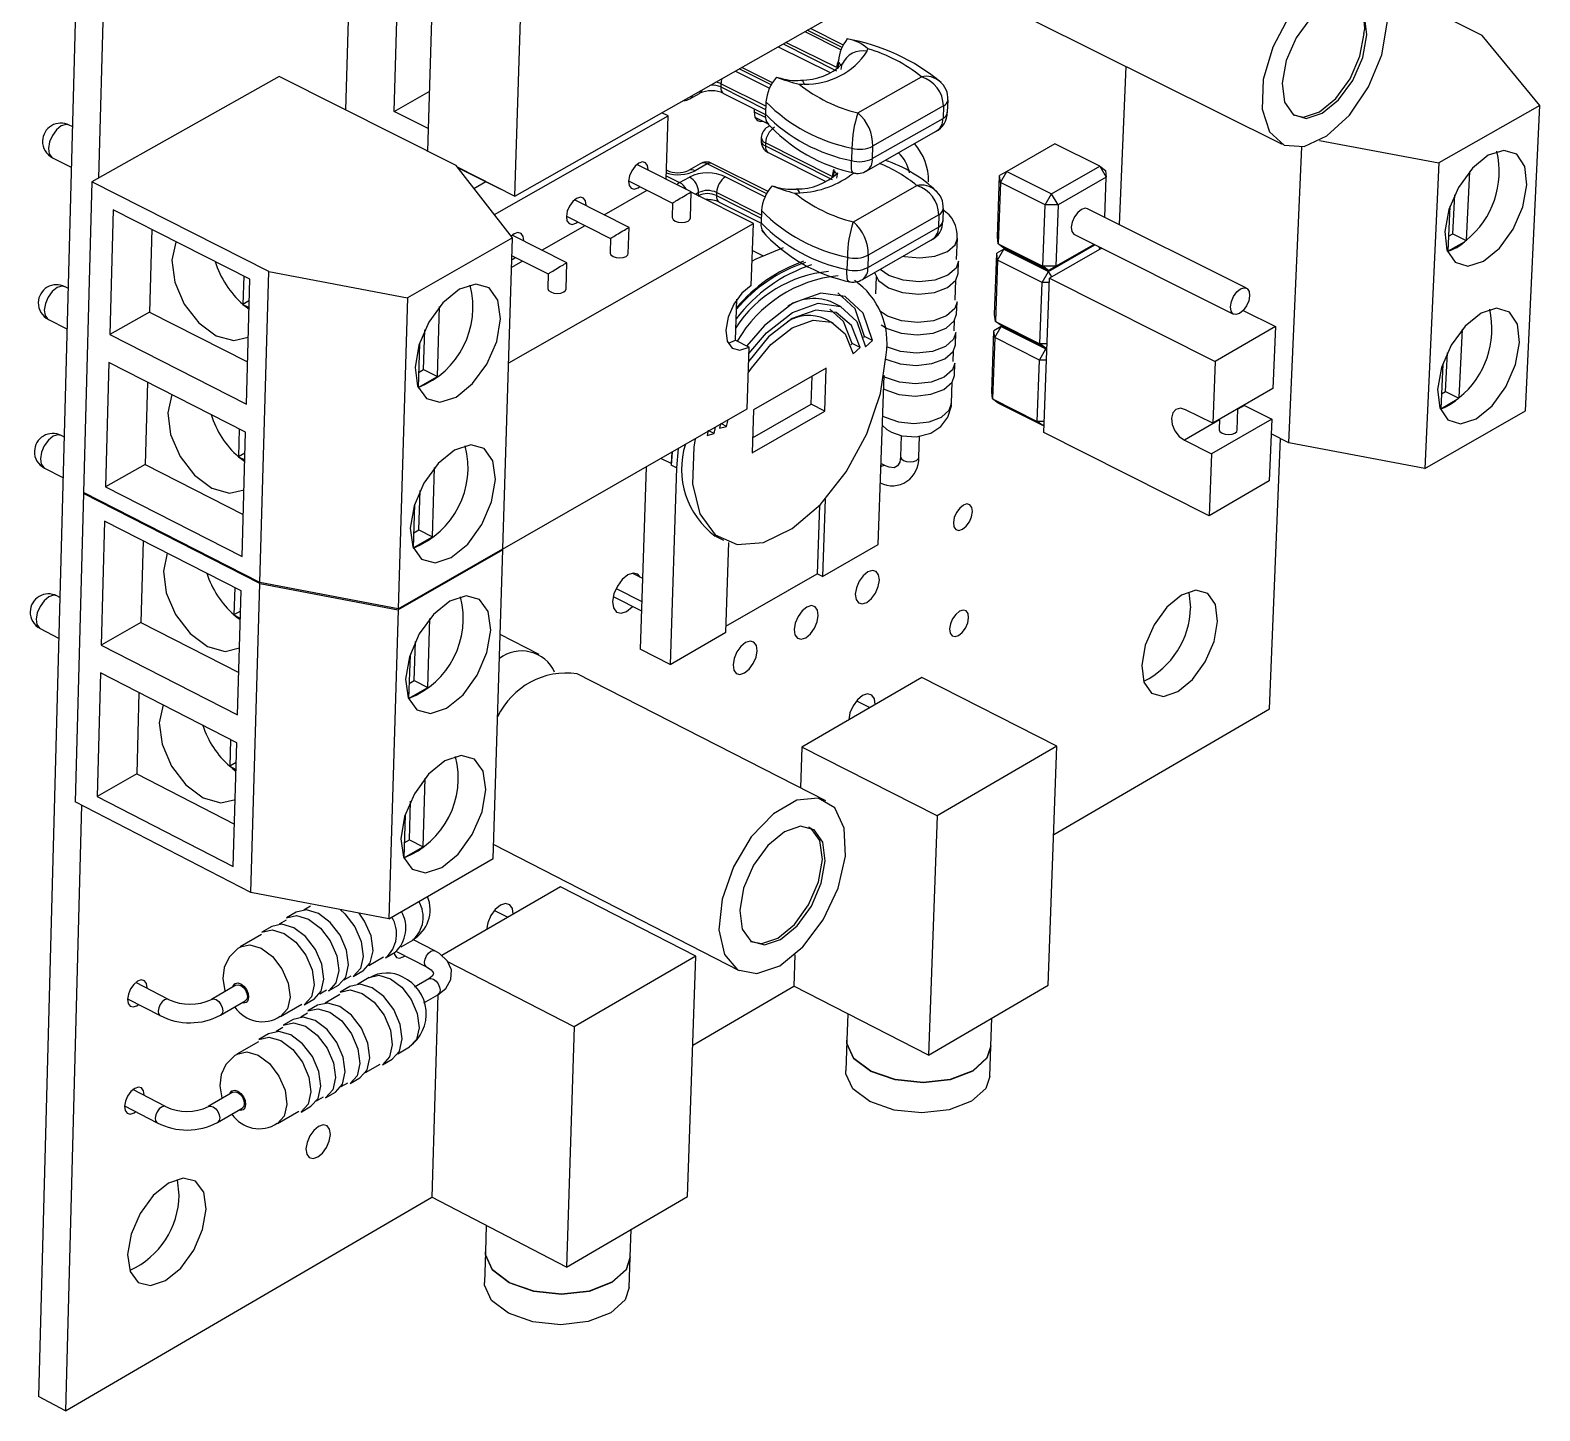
# Model space of a CAD drawing. Extents: x 0 to 161, y 0 to 257.
# Drawn here: x 123.9 to 141.49, y 95.39 to 111.47 of the extents above; entities that cross this region are included whole.
import ezdxf

# ---------------------------------------------------------------- set-up
doc = ezdxf.new("R2010")
doc.units = 0
doc.layers.get('0').update_dxf_attribs({"linetype": 'CONTINUOUS'})

msp = doc.modelspace()

# ---------------------------------------------------------------- linework, layer by layer
at = {"color": 7, "linetype": 'CONTINUOUS'}
for p, q in [((124.576, 117.239), (123.999, 95.552)), ((124.896, 117.08), (124.699, 109.747)), ((127.647, 112.911), (127.577, 110.541)), ((129.551, 109.537), (135.279, 112.786)), ((128.597, 112.231), (128.531, 110.06)), ((128.142, 110.524), (128.191, 112.159)), ((129.551, 109.537), (129.62, 111.719)), ((140.823, 111.409), (140.058, 111.787)), ((135.584, 111.587), (138.491, 110.142)), ((133.378, 111.296), (132.993, 111.489)), ((141.493, 110.591), (140.823, 111.409)), ((132.618, 111.277), (133.223, 110.975)), ((132.551, 110.857), (132.194, 111.036)), ((133.319, 111.097), (133.316, 111.027)), ((133.319, 111.097), (133.32, 111.114)), ((136.668, 111.048), (136.59, 109.206)), ((126.802, 110.931), (124.619, 109.702)), ((128.865, 109.892), (126.802, 110.931)), ((131.951, 110.845), (131.95, 110.808)), ((133.546, 110.505), (134.288, 110.927)), ((128.142, 110.524), (128.552, 110.755)), ((131.588, 110.669), (131.702, 110.734)), ((131.982, 110.732), (132.47, 110.488)), ((134.592, 110.514), (134.598, 110.658)), ((128.539, 110.324), (128.142, 110.524)), ((131.336, 110.47), (131.262, 110.507)), ((132.475, 110.635), (132.47, 110.491)), ((134.544, 110.587), (133.719, 110.117)), ((134.544, 110.587), (134.539, 110.442)), ((141.493, 110.591), (140.316, 109.923)), ((141.326, 107.036), (141.493, 110.591)), ((124.392, 110.346), (124.357, 110.364)), ((129.312, 109.321), (131.336, 110.47)), ((131.312, 109.733), (131.336, 110.47)), ((132.346, 110.455), (132.501, 110.378)), ((132.512, 110.352), (132.496, 110.342)), ((133.714, 109.973), (134.539, 110.442)), ((132.421, 110.218), (132.419, 110.183)), ((132.47, 110.157), (132.469, 110.121)), ((132.469, 110.121), (133.247, 109.731)), ((133.248, 109.767), (132.47, 110.157)), ((133.652, 109.832), (134.451, 110.288)), ((135.843, 110.147), (135.281, 109.825)), ((136.365, 109.887), (135.843, 110.147)), ((138.926, 110.184), (140.316, 109.923)), ((124.164, 109.982), (124.38, 109.873)), ((132.502, 110.044), (133.173, 109.708)), ((133.477, 110.095), (133.472, 109.95)), ((133.719, 110.117), (133.714, 109.973)), ((138.568, 106.664), (138.721, 110.112)), ((129.524, 109.049), (128.865, 109.892)), ((128.878, 109.876), (129.551, 109.537)), ((128.882, 109.871), (129.379, 109.62)), ((131.606, 109.585), (130.97, 109.905)), ((131.323, 109.837), (131.316, 109.841)), ((131.71, 109.913), (131.573, 109.835)), ((131.792, 109.912), (131.651, 109.831)), ((132.5, 109.59), (131.846, 109.918)), ((133.267, 109.831), (133.264, 109.76)), ((133.267, 109.831), (133.268, 109.848)), ((135.173, 109.06), (135.199, 109.776)), ((135.281, 109.825), (135.199, 109.776)), ((135.208, 109.696), (135.199, 109.776)), ((135.208, 109.696), (135.281, 109.825)), ((135.281, 109.825), (135.803, 109.565)), ((135.803, 109.565), (136.365, 109.887)), ((136.365, 109.887), (136.441, 109.758)), ((136.365, 109.887), (136.431, 109.837)), ((136.431, 109.837), (136.441, 109.758)), ((140.316, 109.923), (140.152, 106.363)), ((140.639, 109.024), (140.676, 109.825)), ((124.619, 109.702), (124.522, 106.085)), ((126.683, 108.657), (124.619, 109.702)), ((129.072, 109.627), (129.21, 109.706)), ((130.59, 109.32), (131.092, 109.605)), ((130.875, 109.714), (131.388, 109.456)), ((131.47, 109.695), (131.583, 109.759)), ((133.494, 109.236), (134.234, 109.659)), ((135.208, 109.696), (135.182, 108.98)), ((135.729, 109.436), (135.208, 109.696)), ((136.441, 109.758), (135.879, 109.436)), ((136.423, 109.289), (136.441, 109.758)), ((130.882, 109.173), (130.246, 109.493)), ((131.388, 109.456), (131.383, 109.29)), ((131.596, 109.282), (131.606, 109.585)), ((132.329, 109.218), (131.606, 109.581)), ((131.689, 109.541), (131.69, 109.577)), ((131.9, 109.578), (131.899, 109.542)), ((131.932, 109.466), (132.419, 109.221)), ((135.703, 108.719), (135.729, 109.436)), ((135.729, 109.436), (135.803, 109.565)), ((135.879, 109.436), (135.729, 109.436)), ((135.879, 109.436), (135.803, 109.565)), ((135.879, 109.436), (135.852, 108.72)), ((140.446, 109.419), (140.422, 108.895)), ((140.48, 109.097), (140.501, 109.551)), ((124.868, 109.378), (124.829, 107.924)), ((126.463, 108.57), (124.868, 109.378)), ((130.151, 109.303), (130.664, 109.044)), ((132.424, 109.368), (132.419, 109.224)), ((134.49, 109.319), (133.667, 108.849)), ((134.49, 109.319), (134.485, 109.176)), ((134.539, 109.247), (134.544, 109.391)), ((138.076, 108.464), (136.221, 109.39)), ((125.319, 109.15), (125.292, 108.186)), ((129.479, 107.594), (132.329, 109.218)), ((129.543, 109.097), (129.508, 109.07)), ((130.156, 108.76), (129.52, 109.081)), ((129.865, 108.907), (130.368, 109.193)), ((130.872, 108.87), (130.882, 109.173)), ((132.305, 108.497), (132.329, 109.218)), ((133.662, 108.705), (134.485, 109.176)), ((136.071, 109.088), (137.925, 108.161)), ((140.43, 109.069), (140.48, 109.097)), ((140.48, 109.097), (140.634, 109.02)), ((129.524, 109.049), (128.299, 108.353)), ((129.411, 105.428), (129.524, 109.049)), ((130.664, 109.044), (130.659, 108.878)), ((132.319, 108.904), (132.435, 108.846)), ((133.6, 108.565), (134.398, 109.022)), ((134.698, 108.797), (134.708, 109.047)), ((135.248, 108.92), (135.166, 108.871)), ((135.182, 108.98), (135.173, 109.06)), ((135.175, 108.791), (135.248, 108.92)), ((135.182, 108.98), (135.703, 108.719)), ((135.248, 108.931), (135.182, 108.98)), ((135.77, 108.67), (135.248, 108.931)), ((135.258, 108.926), (135.248, 108.92)), ((135.248, 108.92), (135.769, 108.66)), ((135.769, 108.66), (136.309, 108.969)), ((136.299, 108.974), (135.77, 108.67)), ((136.388, 108.93), (135.778, 108.58)), ((135.852, 108.72), (136.297, 108.975)), ((136.35, 108.949), (136.368, 108.918)), ((140.422, 108.895), (140.616, 109.005)), ((129.514, 108.708), (129.642, 108.781)), ((129.518, 108.843), (129.938, 108.631)), ((130.147, 108.457), (130.156, 108.76)), ((133.424, 108.826), (133.419, 108.682)), ((133.667, 108.849), (133.662, 108.705)), ((134.714, 108.635), (134.719, 108.778)), ((135.14, 108.156), (135.166, 108.871)), ((135.175, 108.791), (135.149, 108.076)), ((135.175, 108.791), (135.166, 108.871)), ((135.696, 108.53), (135.175, 108.791)), ((135.852, 108.72), (135.703, 108.719)), ((135.77, 108.67), (135.703, 108.719)), ((135.77, 108.67), (135.852, 108.72)), ((126.39, 108.607), (126.38, 108.276)), ((126.421, 107.115), (126.463, 108.57)), ((126.579, 105.034), (126.683, 108.657)), ((126.683, 108.657), (128.299, 108.353)), ((129.938, 108.631), (129.933, 108.465)), ((133.759, 108.596), (133.752, 108.397)), ((133.909, 108.612), (133.806, 108.683)), ((134.681, 108.324), (134.69, 108.56)), ((135.696, 108.53), (135.769, 108.66)), ((135.712, 106.784), (135.778, 108.58)), ((135.807, 108.596), (135.769, 108.66)), ((135.778, 108.58), (137.711, 107.612)), ((124.342, 108.464), (124.308, 108.481)), ((135.669, 107.815), (135.696, 108.53)), ((135.776, 108.531), (135.696, 108.53)), ((125.292, 108.186), (124.829, 107.924)), ((125.292, 108.186), (126.435, 107.606)), ((126.456, 108.319), (126.38, 108.276)), ((126.38, 108.276), (126.453, 108.239)), ((128.299, 108.353), (128.19, 104.729)), ((128.647, 107.436), (128.672, 108.25)), ((132.121, 107.857), (132.138, 108.336)), ((133.353, 108.248), (133.258, 108.295)), ((133.892, 108.139), (133.798, 108.202)), ((134.697, 108.163), (134.702, 108.305)), ((138.037, 108.204), (138.412, 108.016)), ((124.114, 108.1), (124.33, 107.991)), ((133.259, 108.058), (133.163, 108.106)), ((134.668, 107.967), (134.673, 108.088)), ((135.215, 108.017), (135.133, 107.968)), ((135.149, 108.076), (135.14, 108.156)), ((135.142, 107.888), (135.215, 108.017)), ((135.149, 108.076), (135.669, 107.815)), ((135.215, 108.028), (135.149, 108.076)), ((135.736, 107.766), (135.215, 108.028)), ((135.225, 108.023), (135.215, 108.017)), ((135.215, 108.017), (135.736, 107.756)), ((138.412, 108.016), (137.711, 107.612)), ((138.412, 108.016), (138.384, 107.295)), ((124.829, 107.924), (126.421, 107.115)), ((128.487, 107.517), (128.502, 107.981)), ((132.038, 107.825), (132.121, 107.857)), ((132.121, 107.857), (132.28, 107.777)), ((133.613, 107.892), (133.624, 107.901)), ((133.719, 107.853), (133.624, 107.901)), ((133.635, 107.783), (133.719, 107.853)), ((134.684, 107.806), (134.689, 107.949)), ((135.107, 107.254), (135.133, 107.968)), ((135.142, 107.888), (135.116, 107.174)), ((135.142, 107.888), (135.133, 107.968)), ((135.662, 107.627), (135.142, 107.888)), ((140.554, 107.19), (140.591, 107.985)), ((128.438, 107.82), (128.422, 107.308)), ((132.256, 107.058), (132.28, 107.777)), ((133.463, 107.806), (133.479, 107.82)), ((133.574, 107.772), (133.479, 107.82)), ((133.491, 107.699), (133.574, 107.772)), ((134.656, 107.61), (134.66, 107.731)), ((135.662, 107.627), (135.736, 107.756)), ((135.75, 107.815), (135.669, 107.815)), ((135.736, 107.766), (135.669, 107.815)), ((135.736, 107.766), (135.748, 107.774)), ((135.748, 107.774), (135.736, 107.766)), ((135.736, 107.756), (135.748, 107.763)), ((135.747, 107.737), (135.736, 107.756)), ((140.395, 107.262), (140.416, 107.712)), ((124.82, 107.598), (124.781, 106.149)), ((126.412, 106.788), (124.82, 107.598)), ((128.428, 107.482), (128.487, 107.517)), ((128.487, 107.517), (128.647, 107.436)), ((133.179, 107.533), (132.331, 107.047)), ((133.161, 107.032), (133.179, 107.533)), ((134.671, 107.449), (134.676, 107.592)), ((135.636, 106.913), (135.662, 107.627)), ((135.743, 107.627), (135.662, 107.627)), ((137.711, 107.612), (137.683, 106.89)), ((140.362, 107.58), (140.338, 107.059)), ((125.27, 107.369), (125.243, 106.412)), ((128.423, 107.308), (128.647, 107.436)), ((133.003, 107.112), (133.015, 107.439)), ((133.783, 105.479), (133.853, 107.452)), ((133.867, 107.425), (133.852, 107.433)), ((134.638, 107.12), (134.647, 107.374)), ((135.116, 107.174), (135.107, 107.254)), ((135.116, 107.174), (135.636, 106.913)), ((135.182, 107.126), (135.116, 107.174)), ((138.384, 107.295), (137.683, 106.89)), ((140.338, 107.059), (140.531, 107.17)), ((140.346, 107.234), (140.395, 107.262)), ((140.395, 107.262), (140.549, 107.185)), ((129.405, 105.424), (132.256, 107.058)), ((132.331, 107.047), (132.314, 106.546)), ((132.314, 106.546), (133.161, 107.032)), ((132.32, 106.72), (133.003, 107.112)), ((133.161, 107.032), (133.003, 107.112)), ((135.702, 106.864), (135.182, 107.126)), ((137.683, 106.89), (137.366, 107.049)), ((137.966, 106.812), (137.976, 107.06)), ((138.047, 107.101), (138.052, 107.098)), ((138.052, 107.098), (138.37, 106.939)), ((140.152, 106.363), (141.326, 107.036)), ((126.339, 106.825), (126.33, 106.501)), ((126.371, 105.337), (126.412, 106.788)), ((131.802, 106.809), (131.79, 106.748)), ((131.872, 106.773), (131.812, 106.804)), ((131.872, 106.773), (131.887, 106.846)), ((131.948, 106.889), (131.936, 106.834)), ((131.936, 106.834), (132.017, 106.854)), ((132.017, 106.854), (131.956, 106.886)), ((132.017, 106.854), (132.035, 106.931)), ((135.716, 106.913), (135.636, 106.913)), ((135.702, 106.864), (135.636, 106.913)), ((135.702, 106.864), (135.715, 106.871)), ((135.715, 106.871), (135.702, 106.864)), ((137.641, 105.814), (135.712, 106.784)), ((138.37, 106.939), (137.669, 106.534)), ((137.76, 106.935), (137.755, 106.821)), ((138.37, 106.939), (138.341, 106.219)), ((124.296, 106.732), (124.262, 106.749)), ((131.79, 106.748), (131.872, 106.773)), ((134.053, 106.747), (134.045, 106.501)), ((134.256, 106.493), (134.265, 106.743)), ((137.352, 106.693), (137.669, 106.534)), ((138.345, 103.566), (138.47, 106.713)), ((138.568, 106.664), (138.363, 106.767)), ((140.152, 106.363), (138.568, 106.664)), ((126.405, 106.544), (126.33, 106.501)), ((126.33, 106.501), (126.403, 106.463)), ((131.381, 106.556), (131.37, 106.404)), ((131.38, 106.556), (131.371, 106.422)), ((131.453, 106.598), (131.434, 106.372)), ((137.669, 106.534), (137.641, 105.814)), ((124.068, 106.369), (124.284, 106.259)), ((125.243, 106.412), (124.781, 106.149)), ((125.243, 106.412), (126.385, 105.829)), ((128.59, 105.567), (128.615, 106.376)), ((131.08, 106.384), (131.01, 104.258)), ((131.434, 106.372), (131.358, 104.081)), ((131.371, 106.422), (131.37, 106.404)), ((131.434, 106.372), (131.37, 106.404)), ((133.869, 106.394), (133.816, 106.421)), ((124.522, 106.074), (124.426, 102.482)), ((126.579, 105.034), (124.522, 106.085)), ((124.532, 106.08), (124.522, 106.074)), ((126.578, 105.023), (124.522, 106.074)), ((124.781, 106.149), (126.371, 105.337)), ((128.431, 105.648), (128.445, 106.108)), ((138.341, 106.219), (137.641, 105.814)), ((128.381, 105.948), (128.365, 105.439)), ((133.1, 105.933), (133.073, 105.138)), ((133.167, 106.005), (133.136, 105.106)), ((124.77, 105.751), (124.731, 104.307)), ((126.359, 104.939), (124.77, 105.751)), ((128.365, 105.439), (128.59, 105.567)), ((128.371, 105.614), (128.431, 105.648)), ((128.431, 105.648), (128.59, 105.567)), ((131.886, 105.576), (131.981, 105.528)), ((125.219, 105.522), (125.193, 104.571)), ((129.411, 105.417), (128.189, 104.718)), ((128.19, 104.729), (129.411, 105.428)), ((129.298, 101.821), (129.411, 105.417)), ((129.411, 105.417), (129.405, 105.425)), ((132.008, 104.456), (132.043, 105.501)), ((133.136, 105.106), (133.783, 105.479)), ((126.475, 101.425), (126.578, 105.023)), ((126.578, 105.023), (128.189, 104.718)), ((128.19, 104.729), (126.579, 105.034)), ((130.919, 105.145), (131.037, 105.085)), ((132.01, 104.526), (133.073, 105.138)), ((133.136, 105.106), (133.073, 105.138)), ((124.247, 104.862), (124.213, 104.879)), ((126.286, 104.976), (126.277, 104.659)), ((126.318, 103.493), (126.359, 104.939)), ((130.697, 104.874), (131.025, 104.707)), ((130.729, 104.966), (131.029, 104.814)), ((137.425, 104.742), (137.406, 104.92)), ((126.352, 104.702), (126.277, 104.659)), ((128.189, 104.718), (128.08, 101.118)), ((124.018, 104.5), (124.234, 104.389)), ((125.193, 104.571), (124.731, 104.307)), ((125.193, 104.571), (126.332, 103.987)), ((126.277, 104.659), (126.35, 104.622)), ((128.537, 103.813), (128.561, 104.618)), ((128.377, 103.895), (128.391, 104.35)), ((129.832, 104.198), (129.38, 104.429)), ((131.358, 104.081), (132.008, 104.456)), ((124.731, 104.307), (126.318, 103.493)), ((128.328, 104.19), (128.312, 103.684)), ((131.358, 104.081), (131.01, 104.258)), ((124.722, 103.983), (124.684, 102.544)), ((126.309, 103.168), (124.722, 103.983)), ((133.172, 102.494), (130.276, 103.972)), ((128.312, 103.684), (128.537, 103.813)), ((128.318, 103.861), (128.377, 103.895)), ((128.377, 103.895), (128.537, 103.813)), ((134.293, 103.929), (132.895, 103.119)), ((135.867, 103.13), (134.293, 103.929)), ((125.17, 103.753), (125.144, 102.808)), ((133.531, 103.658), (133.688, 103.578)), ((135.829, 102.099), (138.345, 103.566)), ((126.236, 103.205), (126.227, 102.895)), ((126.268, 101.727), (126.309, 103.168)), ((132.895, 103.119), (132.879, 102.644)), ((134.469, 102.317), (132.895, 103.119)), ((135.867, 103.13), (134.469, 102.317)), ((135.763, 100.344), (135.867, 103.13)), ((126.302, 102.939), (126.227, 102.895)), ((125.144, 102.808), (124.684, 102.544)), ((125.144, 102.808), (126.282, 102.222)), ((126.227, 102.895), (126.3, 102.858)), ((128.48, 101.957), (128.504, 102.757)), ((124.502, 102.442), (124.313, 95.387)), ((126.475, 101.425), (124.426, 102.482)), ((124.684, 102.544), (126.268, 101.727)), ((128.321, 102.039), (128.334, 102.489)), ((128.271, 102.33), (128.256, 101.828)), ((134.469, 102.317), (134.369, 99.528)), ((128.261, 102.005), (128.321, 102.039)), ((128.321, 102.039), (128.48, 101.957)), ((128.256, 101.828), (128.48, 101.957)), ((129.303, 101.984), (132.162, 100.516)), ((128.08, 101.118), (129.298, 101.821)), ((128.08, 101.118), (126.475, 101.425)), ((130.082, 101.49), (128.698, 100.689)), ((131.657, 100.682), (130.082, 101.49)), ((127.003, 101.194), (126.888, 101.128)), ((127.17, 101.266), (127.091, 101.22)), ((129.312, 101.217), (129.469, 101.136)), ((126.717, 101.029), (126.602, 100.963)), ((126.885, 101.101), (126.805, 101.055)), ((126.599, 100.936), (126.348, 100.791)), ((128.224, 100.793), (128.36, 100.871)), ((128.617, 100.747), (128.362, 100.878)), ((127.847, 100.575), (128.018, 100.674)), ((128.043, 100.663), (128.157, 100.729)), ((128.171, 100.739), (128.52, 100.559)), ((130.242, 99.859), (128.767, 100.619)), ((131.657, 100.682), (130.242, 99.859)), ((131.563, 97.885), (131.657, 100.682)), ((132.811, 100.7), (132.799, 100.333)), ((127.561, 100.409), (127.641, 100.455)), ((127.666, 100.445), (127.78, 100.511)), ((128.52, 100.559), (128.518, 100.56)), ((125.514, 100.18), (125.134, 100.377)), ((126.3, 100.345), (126.014, 100.18)), ((127.276, 100.244), (127.355, 100.29)), ((127.38, 100.28), (127.494, 100.346)), ((127.628, 100.329), (127.514, 100.263)), ((127.852, 100.434), (127.716, 100.355)), ((128.546, 100.418), (128.381, 100.323)), ((131.622, 99.647), (132.799, 100.333)), ((134.369, 99.528), (132.799, 100.333)), ((134.369, 99.528), (135.763, 100.344)), ((125.036, 100.188), (125.416, 99.991)), ((126.121, 99.995), (126.407, 100.161)), ((126.818, 99.98), (127.069, 100.125)), ((127.094, 100.115), (127.209, 100.181)), ((127.251, 100.111), (127.137, 100.045)), ((127.51, 100.236), (127.339, 100.137)), ((128.49, 100.14), (128.652, 100.234)), ((128.653, 100.235), (128.581, 97.875)), ((126.965, 99.945), (126.851, 99.879)), ((127.133, 100.018), (127.054, 99.972)), ((133.428, 100.01), (133.418, 99.703)), ((135.096, 99.637), (135.108, 99.96)), ((126.68, 99.78), (126.566, 99.714)), ((126.848, 99.853), (126.768, 99.807)), ((130.242, 99.859), (130.152, 97.059)), ((126.562, 99.687), (126.311, 99.542)), ((128.187, 99.547), (128.322, 99.626)), ((133.417, 99.699), (133.405, 99.348)), ((135.083, 99.282), (135.096, 99.633)), ((127.81, 99.328), (127.981, 99.427)), ((128.006, 99.417), (128.12, 99.483)), ((127.629, 99.199), (127.743, 99.265)), ((125.479, 98.931), (125.099, 99.129)), ((126.264, 99.097), (125.978, 98.931)), ((127.239, 98.997), (127.319, 99.043)), ((127.344, 99.033), (127.458, 99.099)), ((127.525, 99.163), (127.604, 99.209)), ((125.002, 98.94), (125.382, 98.742)), ((126.085, 98.747), (126.372, 98.913)), ((126.783, 98.732), (127.033, 98.878)), ((127.058, 98.867), (127.172, 98.934)), ((125.639, 97.901), (125.617, 98.078)), ((124.313, 95.387), (128.581, 97.875)), ((130.152, 97.059), (128.581, 97.875)), ((130.152, 97.059), (131.563, 97.885)), ((129.216, 97.545), (129.206, 97.239)), ((130.894, 97.179), (130.905, 97.5)), ((129.206, 97.235), (129.195, 96.883)), ((130.883, 96.823), (130.894, 97.176)), ((124.313, 95.387), (123.999, 95.552))]:
    msp.add_line(p, q, dxfattribs=at)
at = {"color": 8, "linetype": 'CONTINUOUS'}
for p, q in [((132.929, 111.453), (133.354, 111.241)), ((133.364, 111.266), (132.957, 111.469)), ((132.675, 111.309), (133.299, 110.997)), ((133.3, 111.033), (132.709, 111.328)), ((132.536, 110.832), (132.163, 111.018)), ((132.473, 110.583), (131.951, 110.845)), ((132.12, 110.994), (132.517, 110.796)), ((131.95, 110.808), (132.472, 110.547)), ((132.337, 110.52), (132.473, 110.452)), ((131.313, 109.773), (131.47, 109.695)), ((131.322, 109.837), (131.316, 109.84)), ((132.485, 109.565), (131.792, 109.912)), ((132.004, 109.761), (132.466, 109.529)), ((131.69, 109.577), (131.654, 109.557)), ((131.687, 109.541), (131.689, 109.541)), ((131.899, 109.542), (132.421, 109.28)), ((132.422, 109.316), (131.9, 109.578)), ((138.052, 107.098), (137.976, 107.054)), ((137.76, 106.929), (137.352, 106.693)), ((131.371, 106.422), (131.252, 106.482))]:
    msp.add_line(p, q, dxfattribs=at)
at = {"color": 7, "linetype": 'CONTINUOUS'}
for points in [[(139.715, 111.55), (139.68, 111.861), (139.551, 112.074), (139.345, 112.16), (139.09, 112.108), (138.821, 111.923), (138.574, 111.632), (138.382, 111.273), (138.271, 110.895), (138.257, 110.55), (138.342, 110.284), (138.513, 110.132), (138.747, 110.116), (139.013, 110.238), (139.276, 110.48), (139.498, 110.81), (139.652, 111.183), (139.715, 111.55)], [(139.477, 111.414), (139.449, 111.635), (139.351, 111.779), (139.197, 111.825), (139.01, 111.766), (138.82, 111.61), (138.654, 111.382), (138.539, 111.116), (138.492, 110.852), (138.519, 110.632), (138.618, 110.488), (138.772, 110.442), (138.958, 110.502), (139.149, 110.657), (139.314, 110.885), (139.429, 111.151), (139.477, 111.414)], [(138.621, 110.482), (138.74, 110.458), (138.926, 110.518), (139.117, 110.673), (139.282, 110.901), (139.397, 111.167), (139.445, 111.43)], [(133.353, 111.01), (133.36, 111.059), (133.365, 111.074)], [(132.34, 110.554), (132.337, 110.519), (132.345, 110.458), (132.372, 110.419), (132.415, 110.406), (132.436, 110.41)], [(140.893, 110.012), (140.708, 109.861), (140.546, 109.639), (140.433, 109.379), (140.386, 109.123), (140.411, 108.907), (140.506, 108.767), (140.655, 108.722), (140.836, 108.779), (141.022, 108.93), (141.183, 109.152), (141.296, 109.411), (141.343, 109.667), (141.318, 109.883), (141.224, 110.024), (141.075, 110.069), (140.893, 110.012)], [(130.994, 109.921), (130.95, 109.885), (130.912, 109.833), (130.886, 109.772), (130.875, 109.712), (130.882, 109.662), (130.905, 109.629), (130.941, 109.619), (130.985, 109.632), (131.007, 109.648)], [(131.103, 109.838), (131.103, 109.841), (131.096, 109.892), (131.073, 109.925), (131.037, 109.935), (130.994, 109.921)], [(133.301, 109.744), (133.308, 109.793), (133.313, 109.807)], [(130.269, 109.51), (130.225, 109.474), (130.187, 109.421), (130.161, 109.36), (130.15, 109.3), (130.157, 109.25), (130.181, 109.217), (130.217, 109.207), (130.26, 109.221), (130.282, 109.236)], [(130.379, 109.427), (130.379, 109.43), (130.372, 109.48), (130.349, 109.513), (130.313, 109.523), (130.269, 109.51)], [(131.388, 109.456), (131.388, 109.456), (131.39, 109.457), (131.394, 109.46), (131.402, 109.465), (131.413, 109.472), (131.426, 109.48), (131.442, 109.489), (131.459, 109.5), (131.477, 109.511), (131.496, 109.522), (131.515, 109.533), (131.533, 109.544), (131.551, 109.554), (131.566, 109.563), (131.58, 109.571), (131.591, 109.577), (131.599, 109.582), (131.605, 109.584), (131.606, 109.585)], [(131.383, 109.29), (131.383, 109.286), (131.393, 109.264), (131.418, 109.246)], [(131.418, 109.246), (131.454, 109.233), (131.496, 109.229), (131.536, 109.234), (131.569, 109.246), (131.59, 109.265), (131.596, 109.282)], [(136.152, 109.381), (136.108, 109.346), (136.071, 109.294), (136.045, 109.234), (136.034, 109.175), (136.041, 109.125), (136.063, 109.093), (136.071, 109.088)], [(136.221, 109.39), (136.194, 109.395), (136.152, 109.381)], [(129.653, 109.014), (129.653, 109.018), (129.646, 109.068), (129.623, 109.101), (129.586, 109.111), (129.543, 109.097)], [(130.664, 109.044), (130.665, 109.045), (130.67, 109.048), (130.678, 109.053), (130.688, 109.06), (130.702, 109.068), (130.717, 109.077), (130.734, 109.088), (130.753, 109.099), (130.771, 109.11), (130.79, 109.121), (130.809, 109.132), (130.826, 109.142), (130.842, 109.151), (130.856, 109.159), (130.867, 109.165), (130.875, 109.17), (130.88, 109.172), (130.882, 109.173), (130.882, 109.173)], [(125.603, 109.006), (125.601, 109.002), (125.554, 108.79)], [(132.678, 108.933), (132.356, 108.804), (132.314, 108.779)], [(125.554, 108.79), (125.588, 108.536), (125.698, 108.28), (125.867, 108.061), (126.07, 107.911), (126.275, 107.854), (126.444, 107.893)], [(129.517, 108.8), (129.534, 108.808), (129.556, 108.824)], [(129.938, 108.631), (129.939, 108.632), (129.944, 108.636), (129.952, 108.64), (129.962, 108.647), (129.976, 108.655), (129.991, 108.664), (130.008, 108.675), (130.027, 108.686), (130.045, 108.697), (130.064, 108.708), (130.083, 108.719), (130.1, 108.729), (130.116, 108.738), (130.13, 108.746), (130.141, 108.752), (130.149, 108.757), (130.154, 108.76), (130.156, 108.76), (130.156, 108.76)], [(130.659, 108.878), (130.659, 108.874), (130.669, 108.852), (130.694, 108.833), (130.73, 108.821), (130.771, 108.817), (130.812, 108.821), (130.845, 108.834), (130.866, 108.852), (130.872, 108.87)], [(134.719, 108.778), (134.692, 108.699), (134.596, 108.614), (134.445, 108.557), (134.261, 108.537), (134.073, 108.556), (133.909, 108.612)], [(133.742, 108.646), (133.789, 108.553), (133.904, 108.469), (134.068, 108.413), (134.256, 108.394), (134.44, 108.414), (134.591, 108.471), (134.687, 108.556), (134.714, 108.635)], [(128.866, 107.196), (129.058, 107.352), (129.224, 107.58), (129.338, 107.845), (129.383, 108.107), (129.353, 108.325), (129.251, 108.468), (129.094, 108.512), (128.905, 108.452), (128.712, 108.295), (128.546, 108.067), (128.432, 107.802), (128.387, 107.54), (128.417, 107.321), (128.519, 107.179), (128.677, 107.135), (128.866, 107.196)], [(129.933, 108.465), (129.933, 108.461), (129.943, 108.439), (129.968, 108.42), (130.004, 108.408), (130.045, 108.404), (130.086, 108.408), (130.119, 108.421), (130.141, 108.439), (130.147, 108.457)], [(132.305, 108.497), (132.195, 108.407), (132.1, 108.277), (132.035, 108.125), (132.008, 107.974), (132.025, 107.849), (132.083, 107.767), (132.173, 107.742), (132.28, 107.777)], [(133.719, 107.853), (133.609, 108.175), (133.4, 108.366), (133.116, 108.406), (132.79, 108.29), (132.458, 108.03), (132.252, 107.791)], [(133.624, 107.901), (133.514, 108.222), (133.315, 108.409)], [(138.006, 108.455), (138.048, 108.469), (138.083, 108.459), (138.106, 108.427), (138.112, 108.377), (138.102, 108.317), (138.075, 108.257), (138.038, 108.205), (137.995, 108.17), (137.952, 108.156), (137.917, 108.166), (137.895, 108.198), (137.889, 108.248), (137.899, 108.308), (137.925, 108.368), (137.963, 108.42), (138.006, 108.455)], [(126.38, 108.276), (126.417, 108.246), (126.453, 108.22)], [(133.574, 107.772), (133.473, 108.03), (133.294, 108.182), (133.056, 108.21), (132.783, 108.111), (132.507, 107.896), (132.275, 107.615)], [(132.278, 107.703), (132.483, 107.945), (132.786, 108.182), (133.084, 108.289), (133.344, 108.252), (133.535, 108.077), (133.635, 107.783)], [(133.479, 107.82), (133.378, 108.078), (133.22, 108.22)], [(134.702, 108.305), (134.675, 108.226), (134.579, 108.142), (134.428, 108.085), (134.244, 108.064), (134.056, 108.083), (133.892, 108.139)], [(140.808, 108.173), (140.623, 108.021), (140.462, 107.799), (140.349, 107.54), (140.301, 107.284), (140.327, 107.07), (140.421, 106.93), (140.57, 106.886), (140.751, 106.944), (140.936, 107.095), (141.097, 107.317), (141.21, 107.575), (141.257, 107.831), (141.232, 108.045), (141.138, 108.185), (140.989, 108.23), (140.808, 108.173)], [(132.27, 107.478), (132.306, 107.533), (132.531, 107.81), (132.78, 108.003), (133.025, 108.092), (133.239, 108.067), (133.4, 107.931), (133.491, 107.699)], [(133.82, 108.037), (133.887, 107.996), (134.051, 107.94), (134.239, 107.921), (134.423, 107.942), (134.574, 107.999), (134.67, 108.083), (134.697, 108.163)], [(134.689, 107.949), (134.662, 107.869), (134.566, 107.784), (134.415, 107.727), (134.231, 107.707), (134.043, 107.726), (133.879, 107.782)], [(131.651, 106.711), (131.634, 106.612), (131.62, 106.185), (131.706, 105.834), (131.884, 105.591), (132.139, 105.477), (132.447, 105.502), (132.782, 105.663), (133.113, 105.946), (133.411, 106.326), (133.651, 106.769), (133.81, 107.237), (133.875, 107.687), (133.875, 107.687)], [(133.86, 107.647), (133.874, 107.639), (134.038, 107.583), (134.226, 107.564), (134.41, 107.585), (134.561, 107.642), (134.657, 107.727), (134.684, 107.806)], [(134.676, 107.592), (134.649, 107.513), (134.554, 107.428), (134.402, 107.371), (134.219, 107.35), (134.03, 107.369), (133.867, 107.425)], [(133.847, 107.29), (133.862, 107.283), (134.025, 107.227), (134.213, 107.207), (134.397, 107.228), (134.548, 107.285), (134.644, 107.37), (134.671, 107.449)], [(125.552, 107.225), (125.551, 107.224), (125.505, 107.012)], [(125.505, 107.012), (125.539, 106.76), (125.648, 106.504), (125.817, 106.285), (126.02, 106.135), (126.225, 106.077), (126.395, 106.116)], [(133.937, 106.788), (134.06, 106.745), (134.23, 106.734), (134.397, 106.776), (134.514, 106.854), (134.597, 106.962), (134.636, 107.093), (134.633, 107.121)], [(137.366, 107.049), (137.305, 107.066), (137.252, 107.053), (137.215, 107.013), (137.2, 106.951), (137.21, 106.877), (137.242, 106.802), (137.292, 106.737), (137.352, 106.693)], [(133.832, 106.866), (133.886, 106.818), (133.937, 106.788)], [(137.755, 106.821), (137.755, 106.816), (137.766, 106.794), (137.791, 106.776), (137.827, 106.764), (137.868, 106.76), (137.907, 106.764), (137.94, 106.776), (137.961, 106.795), (137.966, 106.812)], [(128.808, 105.327), (129, 105.483), (129.165, 105.711), (129.279, 105.976), (129.325, 106.236), (129.294, 106.454), (129.193, 106.596), (129.036, 106.639), (128.847, 106.578), (128.655, 106.422), (128.489, 106.194), (128.375, 105.929), (128.33, 105.668), (128.361, 105.45), (128.462, 105.309), (128.62, 105.266), (128.808, 105.327)], [(126.33, 106.501), (126.367, 106.471), (126.402, 106.445)], [(134.045, 106.501), (134.034, 106.438), (134.009, 106.394), (133.97, 106.373), (133.912, 106.378), (133.869, 106.394)], [(134.882, 105.861), (134.876, 105.911), (134.853, 105.942), (134.818, 105.952), (134.776, 105.938), (134.733, 105.903), (134.696, 105.852), (134.67, 105.792), (134.66, 105.733), (134.666, 105.684), (134.689, 105.652), (134.724, 105.642), (134.766, 105.656), (134.809, 105.691), (134.846, 105.743), (134.872, 105.802), (134.882, 105.861)], [(125.5, 105.378), (125.454, 105.169), (125.488, 104.917), (125.597, 104.662), (125.766, 104.442), (125.968, 104.292), (126.173, 104.234), (126.343, 104.273)], [(131.011, 105.098), (130.983, 105.132), (130.93, 105.146), (130.866, 105.125), (130.8, 105.072), (130.744, 104.994), (130.705, 104.904), (130.689, 104.814), (130.699, 104.74), (130.734, 104.692), (130.787, 104.677), (130.852, 104.698), (130.917, 104.752), (130.923, 104.759)], [(133.798, 105.062), (133.789, 105.124), (133.761, 105.164), (133.717, 105.176), (133.664, 105.159), (133.61, 105.114), (133.563, 105.05), (133.53, 104.975), (133.517, 104.901), (133.526, 104.839), (133.554, 104.799), (133.598, 104.787), (133.651, 104.804), (133.705, 104.849), (133.752, 104.913), (133.785, 104.988), (133.798, 105.062)], [(128.754, 103.573), (128.946, 103.729), (129.111, 103.957), (129.225, 104.221), (129.27, 104.481), (129.239, 104.698), (129.138, 104.838), (128.981, 104.881), (128.793, 104.82), (128.601, 104.663), (128.436, 104.436), (128.322, 104.171), (128.277, 103.911), (128.307, 103.694), (128.409, 103.553), (128.566, 103.511), (128.754, 103.573)], [(137.739, 104.583), (137.714, 104.779), (137.625, 104.906), (137.486, 104.945), (137.319, 104.889), (137.148, 104.748), (136.999, 104.543), (136.896, 104.305), (136.854, 104.07), (136.88, 103.874), (136.969, 103.748), (137.108, 103.709), (137.275, 103.765), (137.446, 103.906), (137.594, 104.111), (137.697, 104.349), (137.739, 104.583)], [(133.086, 104.652), (133.078, 104.713), (133.049, 104.753), (133.005, 104.766), (132.952, 104.748), (132.898, 104.704), (132.851, 104.639), (132.818, 104.564), (132.805, 104.49), (132.814, 104.428), (132.842, 104.388), (132.886, 104.376), (132.94, 104.393), (132.994, 104.438), (133.041, 104.503), (133.073, 104.578), (133.086, 104.652)], [(134.837, 104.624), (134.831, 104.673), (134.808, 104.704), (134.773, 104.714), (134.731, 104.7), (134.688, 104.665), (134.651, 104.613), (134.625, 104.554), (134.615, 104.495), (134.621, 104.446), (134.644, 104.414), (134.679, 104.405), (134.721, 104.418), (134.764, 104.454), (134.801, 104.505), (134.827, 104.565), (134.837, 104.624)], [(126.277, 104.659), (126.314, 104.629), (126.35, 104.603)], [(132.373, 104.24), (132.365, 104.302), (132.336, 104.342), (132.292, 104.354), (132.238, 104.337), (132.184, 104.292), (132.137, 104.227), (132.105, 104.152), (132.092, 104.078), (132.1, 104.016), (132.129, 103.976), (132.173, 103.964), (132.226, 103.982), (132.281, 104.026), (132.328, 104.091), (132.36, 104.166), (132.373, 104.24)], [(133.749, 103.613), (133.74, 103.681), (133.709, 103.725), (133.66, 103.738), (133.602, 103.719), (133.542, 103.67), (133.491, 103.599), (133.455, 103.516), (133.441, 103.435)], [(125.45, 103.609), (125.405, 103.403), (125.439, 103.152), (125.548, 102.897), (125.717, 102.678), (125.918, 102.528), (126.123, 102.469), (126.294, 102.508)], [(128.697, 101.716), (128.888, 101.873), (129.053, 102.1), (129.167, 102.364), (129.212, 102.623), (129.181, 102.839), (129.08, 102.979), (128.924, 103.021), (128.735, 102.959), (128.544, 102.802), (128.379, 102.575), (128.265, 102.311), (128.22, 102.051), (128.251, 101.835), (128.352, 101.696), (128.509, 101.654), (128.697, 101.716)], [(126.227, 102.895), (126.264, 102.865), (126.299, 102.84)], [(132.636, 100.572), (132.906, 100.791), (133.143, 101.106), (133.316, 101.474), (133.402, 101.847), (133.389, 102.173), (133.279, 102.41), (133.086, 102.525), (132.836, 102.501), (132.564, 102.343), (132.305, 102.072), (132.096, 101.724), (131.964, 101.346), (131.927, 100.99), (131.991, 100.703), (132.146, 100.525), (132.371, 100.48), (132.636, 100.572)], [(132.647, 100.877), (132.839, 101.036), (133.005, 101.266), (133.12, 101.532), (133.167, 101.794), (133.137, 102.012), (133.036, 102.153), (132.879, 102.196), (132.69, 102.133), (132.497, 101.974), (132.331, 101.744), (132.216, 101.477), (132.17, 101.215), (132.199, 100.996), (132.301, 100.856), (132.458, 100.814), (132.647, 100.877)], [(132.615, 100.893), (132.807, 101.052), (132.973, 101.282), (133.088, 101.548), (133.135, 101.81), (133.105, 102.029), (133.004, 102.17), (132.976, 102.187)], [(126.888, 101.128), (127.006, 101.155), (127.146, 101.114), (127.284, 101.011), (127.399, 100.861), (127.474, 100.688), (127.497, 100.516), (127.465, 100.373), (127.382, 100.281), (127.38, 100.28)], [(127.26, 101.18), (127.12, 101.221), (127.003, 101.194)], [(127.494, 100.346), (127.496, 100.347), (127.579, 100.44), (127.611, 100.582), (127.588, 100.754), (127.513, 100.927), (127.398, 101.077), (127.26, 101.18)], [(127.514, 101.226), (127.57, 101.176), (127.685, 101.026), (127.76, 100.853), (127.782, 100.681), (127.75, 100.539), (127.667, 100.446), (127.666, 100.445)], [(127.78, 100.511), (127.782, 100.512), (127.864, 100.605), (127.897, 100.747), (127.874, 100.919), (127.799, 101.092), (127.736, 101.183)], [(129.531, 101.171), (129.521, 101.239), (129.49, 101.283), (129.44, 101.296), (129.381, 101.277), (129.321, 101.227), (129.269, 101.155), (129.233, 101.072), (129.219, 100.991)], [(126.602, 100.963), (126.72, 100.99), (126.86, 100.949), (126.998, 100.846), (127.113, 100.696), (127.188, 100.522), (127.211, 100.351), (127.179, 100.208), (127.096, 100.116), (127.094, 100.115)], [(126.974, 101.015), (126.835, 101.056), (126.717, 101.029)], [(127.209, 100.181), (127.21, 100.182), (127.293, 100.274), (127.325, 100.417), (127.302, 100.589), (127.228, 100.762), (127.112, 100.912), (126.974, 101.015)], [(132.296, 100.855), (132.426, 100.83), (132.615, 100.893)], [(126.351, 100.788), (126.321, 100.774), (126.219, 100.671), (126.164, 100.552), (126.147, 100.422), (126.172, 100.279), (126.175, 100.273)], [(128.142, 100.721), (128.147, 100.701), (128.171, 100.669), (128.206, 100.66), (128.249, 100.674), (128.27, 100.688)], [(128.652, 100.234), (128.744, 100.307), (128.805, 100.412), (128.81, 100.522), (128.764, 100.626), (128.672, 100.714), (128.617, 100.747)], [(128.52, 100.559), (128.574, 100.523), (128.599, 100.491), (128.602, 100.476), (128.587, 100.45), (128.546, 100.418)], [(125.264, 100.309), (125.264, 100.315), (125.257, 100.364), (125.234, 100.396), (125.197, 100.406), (125.154, 100.391), (125.11, 100.355), (125.072, 100.303), (125.046, 100.242), (125.036, 100.183), (125.043, 100.133), (125.066, 100.101), (125.103, 100.092), (125.146, 100.106), (125.166, 100.12)], [(126.3, 100.345), (126.326, 100.351), (126.356, 100.342)], [(126.356, 100.342), (126.386, 100.32), (126.411, 100.287), (126.428, 100.25), (126.433, 100.212), (126.426, 100.181), (126.408, 100.161), (126.407, 100.161)], [(127.514, 100.263), (127.632, 100.29), (127.772, 100.249), (127.91, 100.146), (128.025, 99.997), (128.099, 99.823), (128.122, 99.652), (128.09, 99.51), (128.007, 99.418), (128.006, 99.417)], [(127.886, 100.315), (127.746, 100.356), (127.628, 100.329)], [(128.12, 99.483), (128.121, 99.484), (128.204, 99.576), (128.236, 99.719), (128.213, 99.889), (128.139, 100.063), (128.024, 100.212), (127.886, 100.315)], [(127.509, 100.097), (127.369, 100.137), (127.251, 100.111)], [(127.743, 99.265), (127.744, 99.265), (127.827, 99.358), (127.859, 99.5), (127.836, 99.671), (127.762, 99.844), (127.647, 99.994), (127.509, 100.097)], [(127.223, 99.932), (127.084, 99.972), (126.965, 99.945)], [(127.137, 100.045), (127.255, 100.071), (127.395, 100.031), (127.532, 99.928), (127.647, 99.778), (127.722, 99.605), (127.745, 99.434), (127.713, 99.291), (127.63, 99.199), (127.629, 99.199)], [(127.458, 99.099), (127.459, 99.1), (127.542, 99.192), (127.574, 99.334), (127.551, 99.506), (127.476, 99.679), (127.361, 99.829), (127.223, 99.932)], [(126.566, 99.714), (126.684, 99.741), (126.824, 99.7), (126.961, 99.597), (127.077, 99.448), (127.151, 99.274), (127.174, 99.103), (127.142, 98.96), (127.06, 98.868), (127.058, 98.867)], [(126.938, 99.767), (126.798, 99.807), (126.68, 99.78)], [(126.851, 99.879), (126.97, 99.906), (127.109, 99.866), (127.247, 99.763), (127.362, 99.613), (127.437, 99.439), (127.46, 99.268), (127.428, 99.126), (127.345, 99.034), (127.344, 99.033)], [(127.172, 98.934), (127.174, 98.934), (127.256, 99.027), (127.289, 99.169), (127.266, 99.34), (127.191, 99.514), (127.076, 99.663), (126.938, 99.767)], [(135.096, 99.633), (135.05, 99.494), (134.885, 99.345), (134.623, 99.244), (134.306, 99.208), (133.981, 99.242), (133.699, 99.341), (133.501, 99.489), (133.419, 99.664), (133.417, 99.699)], [(135.096, 99.637), (135.05, 99.498), (134.885, 99.348), (134.624, 99.248), (134.306, 99.212), (133.982, 99.246), (133.699, 99.344), (133.501, 99.492), (133.419, 99.668), (133.418, 99.703)], [(126.315, 99.539), (126.285, 99.526), (126.183, 99.423), (126.128, 99.304), (126.112, 99.174), (126.136, 99.032), (126.14, 99.025)], [(135.083, 99.282), (135.037, 99.143), (134.872, 98.993), (134.611, 98.893), (134.294, 98.857), (133.969, 98.891), (133.686, 98.989), (133.489, 99.138), (133.406, 99.313), (133.405, 99.348)], [(125.23, 99.061), (125.23, 99.066), (125.223, 99.116), (125.199, 99.148), (125.163, 99.157), (125.12, 99.142), (125.076, 99.106), (125.038, 99.054), (125.012, 98.994), (125.001, 98.934), (125.009, 98.885), (125.032, 98.853), (125.068, 98.844), (125.112, 98.858), (125.132, 98.872)], [(126.264, 99.097), (126.29, 99.103), (126.321, 99.094)], [(126.321, 99.094), (126.351, 99.071), (126.376, 99.039), (126.392, 99.001), (126.397, 98.964), (126.39, 98.933), (126.372, 98.913), (126.372, 98.913)], [(127.4, 98.605), (127.391, 98.666), (127.362, 98.706), (127.317, 98.717), (127.263, 98.699), (127.208, 98.654), (127.161, 98.589), (127.129, 98.513), (127.116, 98.439), (127.125, 98.378), (127.154, 98.338), (127.199, 98.326), (127.253, 98.345), (127.308, 98.39), (127.355, 98.455), (127.387, 98.53), (127.4, 98.605)], [(125.953, 97.737), (125.924, 97.934), (125.83, 98.061), (125.686, 98.098), (125.512, 98.04), (125.335, 97.895), (125.184, 97.686), (125.079, 97.444), (125.038, 97.206), (125.067, 97.009), (125.161, 96.882), (125.306, 96.846), (125.48, 96.904), (125.656, 97.049), (125.808, 97.258), (125.912, 97.5), (125.953, 97.737)], [(130.894, 97.179), (130.847, 97.035), (130.679, 96.884), (130.415, 96.782), (130.095, 96.745), (129.769, 96.78), (129.486, 96.879), (129.288, 97.029), (129.207, 97.207), (129.206, 97.239)], [(130.894, 97.176), (130.846, 97.031), (130.678, 96.88), (130.415, 96.778), (130.095, 96.742), (129.769, 96.776), (129.485, 96.876), (129.288, 97.026), (129.207, 97.203), (129.206, 97.235)], [(130.883, 96.823), (130.835, 96.679), (130.667, 96.527), (130.403, 96.426), (130.084, 96.389), (129.758, 96.423), (129.474, 96.523), (129.277, 96.673), (129.196, 96.851), (129.195, 96.883)]]:
    msp.add_lwpolyline(points, dxfattribs=at)
at = {"color": 8, "linetype": 'CONTINUOUS'}
for points in [[(124.357, 110.364), (124.32, 110.372), (124.265, 110.355), (124.21, 110.31), (124.162, 110.244), (124.129, 110.168), (124.116, 110.092), (124.125, 110.029), (124.155, 109.988), (124.164, 109.982)], [(133.49, 109.816), (133.482, 109.818), (133.473, 109.853), (133.471, 109.917), (133.472, 109.95)], [(131.47, 109.695), (131.45, 109.681), (131.438, 109.67)], [(134.076, 108.837), (134.089, 108.835), (134.269, 108.816), (134.445, 108.836), (134.59, 108.89), (134.682, 108.971), (134.708, 109.047)], [(133.437, 108.548), (133.429, 108.551), (133.421, 108.585), (133.418, 108.65), (133.419, 108.682)], [(124.308, 108.481), (124.27, 108.489), (124.216, 108.472), (124.16, 108.427), (124.112, 108.361), (124.079, 108.285), (124.067, 108.209), (124.076, 108.146), (124.105, 108.106), (124.114, 108.1)], [(133.836, 106.975), (133.864, 106.96), (134.021, 106.907), (134.2, 106.888), (134.376, 106.908), (134.521, 106.962), (134.612, 107.044), (134.638, 107.12)], [(124.262, 106.749), (124.225, 106.757), (124.17, 106.739), (124.114, 106.694), (124.067, 106.629), (124.034, 106.553), (124.021, 106.477), (124.03, 106.415), (124.06, 106.374), (124.068, 106.369)], [(134.045, 106.501), (134.045, 106.496), (134.055, 106.475), (134.08, 106.456)], [(134.08, 106.456), (134.115, 106.444), (134.156, 106.44), (134.196, 106.444), (134.229, 106.457), (134.25, 106.475), (134.256, 106.493)], [(124.213, 104.879), (124.175, 104.887), (124.12, 104.869), (124.065, 104.824), (124.017, 104.758), (123.984, 104.682), (123.972, 104.607), (123.981, 104.545), (124.011, 104.505), (124.018, 104.5)], [(126.348, 100.791), (126.46, 100.817), (126.594, 100.778)], [(126.594, 100.778), (126.726, 100.68), (126.836, 100.536), (126.908, 100.37), (126.93, 100.206), (126.899, 100.069), (126.82, 99.981), (126.819, 99.98)], [(128.518, 100.56), (128.516, 100.561), (128.501, 100.581), (128.497, 100.612), (128.504, 100.649), (128.52, 100.687), (128.543, 100.72), (128.571, 100.742)], [(128.571, 100.742), (128.598, 100.751), (128.617, 100.747)], [(127.852, 100.434), (127.965, 100.46), (128.099, 100.421)], [(126.262, 100.323), (126.268, 100.339), (126.289, 100.363), (126.32, 100.371), (126.357, 100.36)], [(126.357, 100.36), (126.393, 100.333), (126.423, 100.294), (126.442, 100.249), (126.448, 100.204), (126.44, 100.167), (126.419, 100.143), (126.387, 100.135), (126.369, 100.139)], [(128.099, 100.421), (128.231, 100.323), (128.341, 100.18), (128.412, 100.014), (128.434, 99.85), (128.403, 99.714), (128.324, 99.626), (128.322, 99.626)], [(128.546, 100.418), (128.571, 100.424), (128.602, 100.415)], [(128.602, 100.415), (128.632, 100.393), (128.657, 100.36), (128.673, 100.323), (128.678, 100.286), (128.671, 100.255), (128.653, 100.235), (128.652, 100.234)], [(125.468, 100.175), (125.44, 100.152), (125.416, 100.119), (125.4, 100.081), (125.393, 100.044), (125.398, 100.013), (125.413, 99.993), (125.416, 99.991)], [(125.514, 100.18), (125.495, 100.184), (125.468, 100.175)], [(126.014, 100.18), (126.039, 100.186), (126.07, 100.177)], [(126.07, 100.177), (126.1, 100.154), (126.125, 100.122), (126.141, 100.084), (126.146, 100.047), (126.139, 100.016), (126.121, 99.996), (126.121, 99.995)], [(126.312, 99.543), (126.425, 99.568), (126.558, 99.529)], [(126.558, 99.529), (126.69, 99.431), (126.8, 99.287), (126.872, 99.121), (126.894, 98.957), (126.863, 98.821), (126.784, 98.733), (126.783, 98.732)], [(126.226, 99.075), (126.232, 99.091), (126.253, 99.115), (126.285, 99.122), (126.321, 99.112)], [(126.321, 99.112), (126.357, 99.085), (126.387, 99.046), (126.407, 99), (126.413, 98.956), (126.404, 98.918), (126.383, 98.894), (126.351, 98.887), (126.333, 98.89)], [(125.433, 98.926), (125.405, 98.903), (125.382, 98.87), (125.365, 98.833), (125.359, 98.795), (125.363, 98.764), (125.378, 98.744), (125.382, 98.742)], [(125.479, 98.931), (125.46, 98.935), (125.433, 98.926)], [(125.979, 98.931), (126.004, 98.937), (126.034, 98.928)], [(126.034, 98.928), (126.064, 98.906), (126.089, 98.873), (126.106, 98.835), (126.111, 98.798), (126.104, 98.767), (126.086, 98.747), (126.085, 98.747)]]:
    msp.add_lwpolyline(points, dxfattribs=at)
at = {"color": 7, "linetype": 'CONTINUOUS'}
for centre, radius, start, end in [((139.089, 111.509), 0.364, 347.4756, 57.8433), ((133.822, 111.057), 0.506, 142.1772, 173.4996), ((133.031, 109.087), 2.313, 49.9781, 80.3881), ((133.364, 110.934), 0.437, 46.9857, 82.2408), ((132.951, 111.68), 0.838, 267.9162, 327.0936), ((133.513, 111.277), 0.15, 339.7988, 351.0331), ((133.158, 109.527), 1.799, 51.0925, 73.7252), ((132.899, 111.559), 0.671, 268.6822, 313.9962), ((133.525, 111.021), 0.225, 155.6486, 176.9394), ((132.97, 110.594), 0.496, 138.4612, 175.2894), ((133.53, 113.399), 2.645, 249.3817, 255.4153), ((132.82, 111.472), 0.588, 249.9015, 276.1794), ((132.835, 111.77), 0.931, 271.7974, 275.303), ((133.981, 112.257), 1.805, 231.7417, 256.0577), ((134.342, 110.695), 0.238, 47.4642, 103.1295), ((134.179, 110.578), 0.365, 1.3612, 72.6484), ((134.346, 110.676), 0.25, 356.0259, 51.1855), ((131.515, 110.799), 0.149, 269.6743, 299.5384), ((131.84, 110.428), 0.336, 64.8927, 114.2615), ((132.608, 110.469), 0.14, 171.0678, 223.0887), ((133.858, 111.864), 1.953, 224.6917, 258.5738), ((133.863, 112.009), 1.953, 224.7041, 258.5796), ((134.801, 110.08), 1.324, 161.297, 179.3835), ((133.233, 110.133), 0.487, 358.1539, 49.894), ((134.352, 110.505), 0.237, 294.504, 2.1348), ((124.26, 110.173), 0.214, 63.0836, 178.4424), ((132.569, 110.213), 0.148, 119.5977, 178.0583), ((132.704, 110.144), 0.234, 123.9079, 176.9385), ((133.903, 111.674), 1.91, 221.6207, 258.5295), ((124.261, 110.174), 0.215, 178.5136, 243.1638), ((132.568, 110.178), 0.149, 178.099, 243.4277), ((133.715, 109.715), 0.655, 359.1137, 41.4042), ((133.563, 110.286), 0.348, 254.7999, 295.7481), ((133.568, 110.431), 0.349, 254.8036, 295.7399), ((133.36, 108.437), 1.598, 46.2382, 71.5873), ((133.707, 109.723), 0.448, 11.1235, 45.5425), ((139.99, 109.825), 1.03, 309.0131, 13.0975), ((131.45, 110.112), 0.303, 245.1224, 293.8885), ((131.795, 109.317), 0.49, 64.777, 115.6347), ((131.783, 109.801), 0.133, 61.6989, 123.5399), ((132.847, 110.289), 0.669, 268.696, 314.18), ((133.473, 109.755), 0.225, 155.633, 176.936), ((133.55, 109.977), 0.176, 249.5369, 305.4884), ((131.48, 109.576), 0.21, 0.293, 60.6374), ((131.796, 109.357), 0.245, 64.7641, 115.6474), ((132.135, 109.566), 0.235, 123.8976, 176.946), ((132.918, 109.327), 0.496, 138.4754, 175.2694), ((133.472, 112.101), 2.614, 249.2689, 255.3698), ((132.769, 110.201), 0.585, 249.8379, 276.1979), ((134.288, 109.428), 0.238, 47.4012, 103.1537), ((134.125, 109.311), 0.365, 1.3963, 72.6166), ((134.293, 109.409), 0.249, 355.995, 51.1201), ((131.795, 109.321), 0.245, 64.762, 115.6496), ((131.796, 109.176), 0.32, 64.8697, 93.3812), ((132.783, 110.499), 0.928, 271.8016, 275.3157), ((133.929, 110.983), 1.8, 231.6425, 256.0075), ((133.812, 110.736), 1.949, 224.5957, 258.5301), ((134.299, 109.239), 0.237, 294.6255, 2.1285), ((134.356, 109.079), 0.348, 354.9143, 59.7601), ((132.556, 109.203), 0.139, 171.028, 223.0553), ((133.807, 110.592), 1.948, 224.5837, 258.5248), ((133.851, 110.403), 1.907, 221.5115, 258.4812), ((134.75, 108.812), 1.326, 161.3183, 179.3694), ((133.18, 108.864), 0.487, 358.1877, 49.8448), ((140.238, 109.444), 0.58, 288.5514, 310.7666), ((140.084, 109.649), 0.836, 309.5554, 311.5986), ((127.106, 109.1), 1.097, 197.1587, 228.6175), ((133.574, 107.016), 1.811, 108.2477, 142.8966), ((133.506, 107.091), 1.788, 109.3798, 140.1478), ((133.492, 107.087), 1.768, 108.3343, 140.2266), ((133.515, 109.161), 0.347, 254.7593, 295.8166), ((133.34, 107.22), 1.445, 95.3393, 147.1641), ((133.471, 107.081), 1.535, 95.7234, 150.0622), ((133.51, 109.017), 0.347, 254.7526, 295.8259), ((133.497, 108.714), 0.179, 250.5021, 304.8018), ((133.01, 107.832), 0.877, 350.4808, 55.4798), ((124.21, 108.291), 0.214, 62.9702, 178.4455), ((128.059, 108.242), 1.002, 291.2471, 14.9329), ((124.211, 108.291), 0.214, 178.5142, 243.0509), ((133.034, 107.795), 0.548, 65.8107, 123.7213), ((139.906, 107.989), 1.029, 309.0432, 12.9072), ((132.975, 107.685), 0.461, 65.8904, 122.4394), ((140.151, 107.61), 0.582, 288.7083, 310.8324), ((139.995, 107.817), 0.84, 309.6287, 311.6594), ((127.056, 107.324), 1.098, 197.5749, 228.5719), ((124.165, 106.559), 0.213, 62.8656, 178.4492), ((128.001, 106.372), 1.003, 291.3286, 14.7218), ((132.46, 106.355), 0.968, 162.4826, 233.605), ((124.165, 106.56), 0.214, 178.5164, 242.9456), ((133.946, 106.473), 0.31, 243.6577, 3.6714), ((127.005, 105.483), 1.099, 198.0096, 228.5239), ((124.115, 104.69), 0.213, 62.7515, 178.4552), ((127.946, 104.618), 1.003, 291.4056, 14.5228), ((124.116, 104.69), 0.214, 178.5178, 242.832), ((136.438, 104.768), 0.987, 296.5945, 358.4419), ((129.629, 103.814), 0.424, 24.9732, 127.5178), ((130.154, 103.091), 0.89, 82.1221, 154.7125), ((126.956, 103.719), 1.1, 198.4291, 228.4778), ((127.888, 102.761), 1.003, 291.4868, 14.3126), ((128.167, 101.222), 0.396, 298.7895, 23.2246), ((127.897, 101.011), 0.383, 312.68, 30.1121), ((127.806, 100.942), 0.366, 310.4347, 32.3707), ((128.057, 100.103), 0.384, 60.6029, 121.6309), ((128.049, 100.012), 0.469, 305.3342, 65.2539), ((125.764, 100.698), 0.575, 244.2153, 295.7541), ((125.764, 100.671), 0.764, 242.892, 297.8266), ((126.606, 100.303), 0.383, 213.6373, 303.3736), ((125.729, 99.446), 0.572, 244.1399, 295.8277), ((125.729, 99.419), 0.761, 242.8175, 297.9013), ((126.57, 99.055), 0.382, 213.6678, 303.4827), ((124.649, 97.921), 0.99, 295.0039, 358.8147)]:
    msp.add_arc(centre, radius, start, end, dxfattribs=at)
at = {"color": 8, "linetype": 'CONTINUOUS'}
for centre, radius, start, end in [((133.605, 110.967), 0.263, 79.1679, 155.9209), ((133.256, 111.013), 0.105, 24.8636, 53.3623), ((131.845, 110.58), 0.251, 65.3475, 92.6392), ((131.855, 110.644), 0.222, 64.3805, 80.8172), ((132.167, 110.834), 0.216, 160.9939, 177.2093), ((132.864, 110.834), 0.0571, 9.3766, 70.019), ((131.552, 110.73), 0.0708, 300.8633, 343.5558), ((131.665, 110.795), 0.0708, 300.862, 343.5471), ((132.027, 110.796), 0.078, 170.7922, 235.4476), ((134.507, 110.67), 0.0918, 293.9115, 352.2199), ((134.504, 110.525), 0.0893, 293.0404, 353.0913), ((134.377, 110.432), 0.162, 297.0631, 3.6247), ((132.491, 110.189), 0.0714, 185.1537, 252.5099), ((132.494, 110.227), 0.0739, 186.4414, 251.2275), ((132.546, 110.108), 0.0777, 170.7434, 235.4034), ((133.575, 109.951), 0.141, 303.0224, 8.9017), ((131.454, 110.234), 0.448, 251.8405, 295.9892), ((131.608, 109.761), 0.0822, 59.0774, 116.1183), ((131.75, 109.837), 0.0857, 60.544, 117.7879), ((131.825, 109.866), 0.0558, 67.5911, 125.2512), ((132.825, 110.657), 1.083, 272.3154, 308.4426), ((133.204, 109.747), 0.105, 24.5021, 53.2743), ((133.198, 108.41), 1.622, 50.3254, 68.2084), ((131.373, 109.52), 0.2, 28.1722, 61.1994), ((132.812, 109.566), 0.0577, 9.4397, 69.5369), ((131.976, 109.53), 0.0777, 170.7735, 235.4137), ((134.45, 109.258), 0.0895, 293.1703, 353.1235), ((134.453, 109.403), 0.092, 294.0322, 352.2639), ((134.324, 109.165), 0.161, 297.1784, 3.6406), ((133.523, 108.683), 0.14, 302.9707, 8.9333), ((133.852, 106.342), 0.0552, 71.4905, 132.4299), ((128.134, 101.137), 0.348, 310.3698, 31.7587)]:
    msp.add_arc(centre, radius, start, end, dxfattribs=at)

doc.saveas('drawing.dxf')
